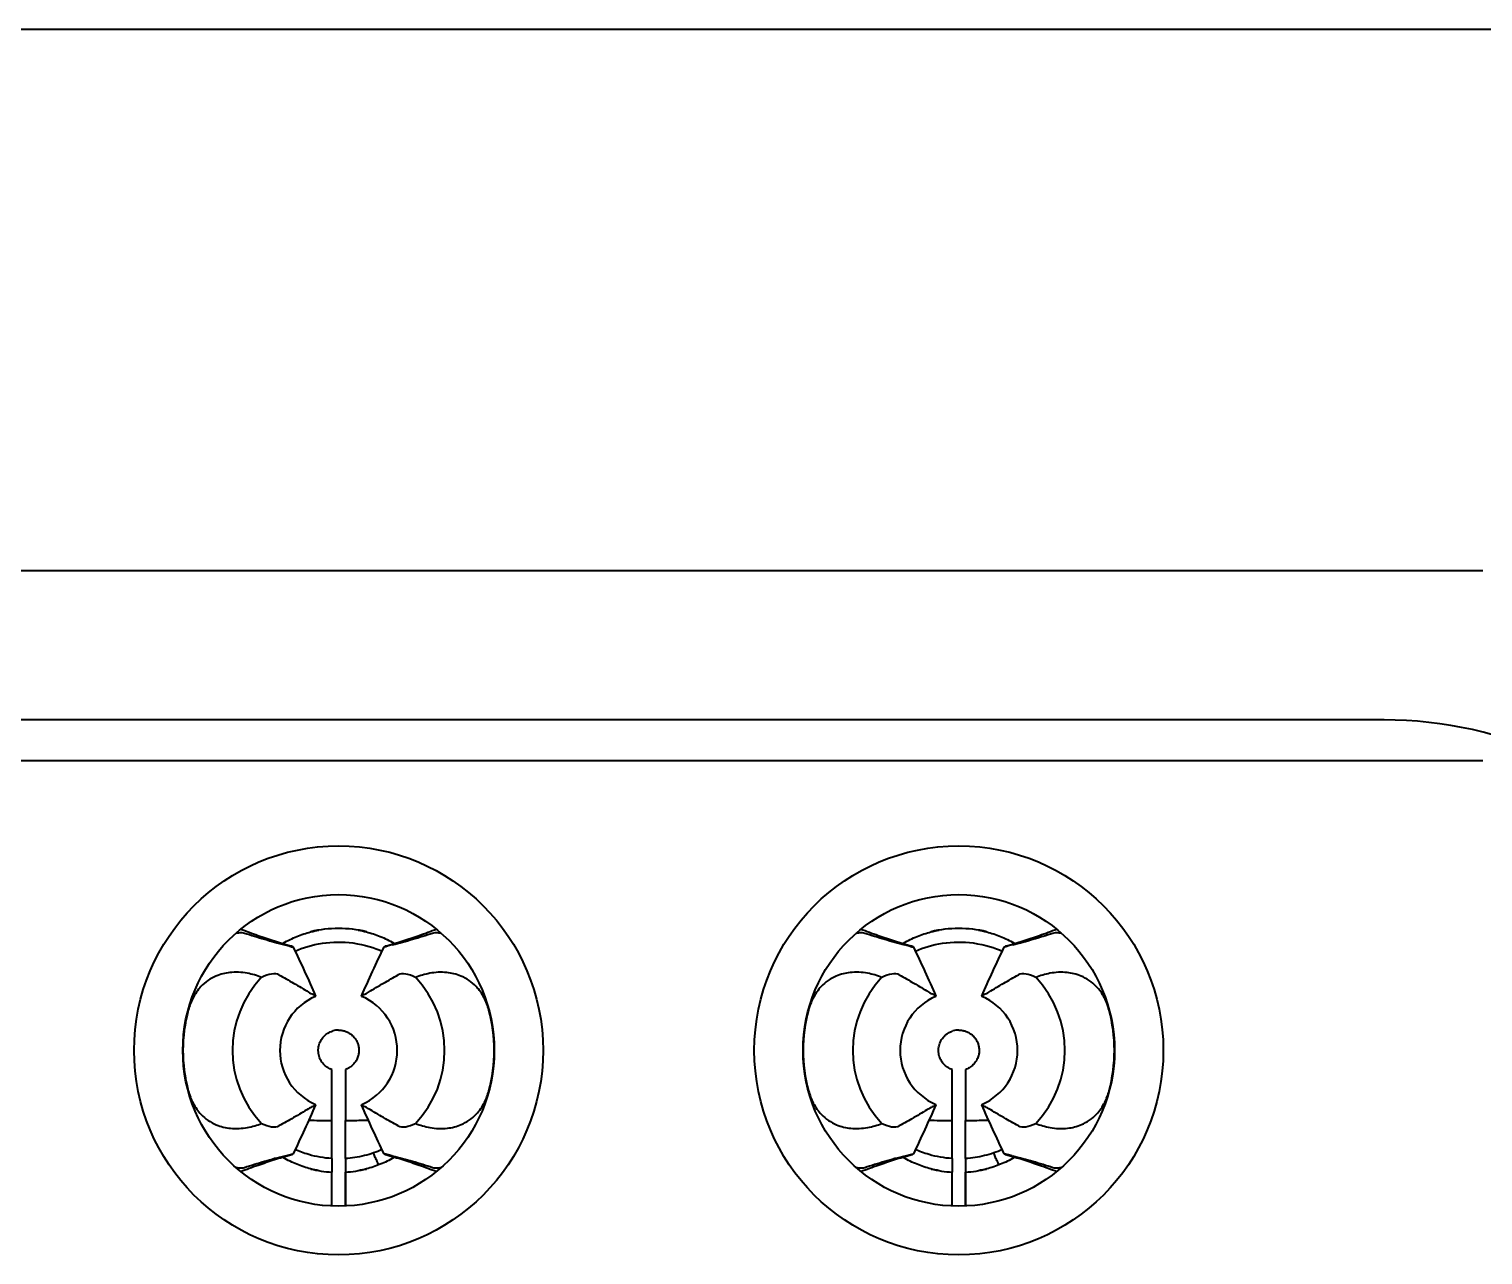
# Model space of a CAD drawing. Header units: millimetres. Extents: x 0 to 1188, y 0 to 840.
# Drawn here: x 114.56 to 119.93, y 349.53 to 354.06 of the extents above; entities that cross this region are included whole.
import ezdxf

# ---------------------------------------------------------------- set-up
doc = ezdxf.new("R2010")
doc.units = ezdxf.units.MM
doc.header["$LTSCALE"] = 2
doc.layers.add('가시적인 것(ISO)', color=3, linetype='Continuous', lineweight=40)

msp = doc.modelspace()

# ---------------------------------------------------------------- linework, layer by layer
at = {"layer": '가시적인 것(ISO)'}
for p, q in [((105.7679, 354.0556), (121.5805, 354.0556)), ((119.9292, 352.0556), (107.5992, 352.0556)), ((119.5642, 351.5056), (107.9642, 351.5056)), ((107.5992, 351.3556), (119.9292, 351.3556)), ((115.6792, 349.8863), (115.6792, 350.0262)), ((115.7292, 349.8863), (115.7292, 350.0263)), ((117.9692, 349.8863), (117.9692, 350.0262)), ((118.0192, 349.8863), (118.0192, 350.0263)), ((115.6792, 349.8863), (115.6792, 349.8363)), ((117.9692, 349.8863), (117.9692, 349.8363)), ((115.6792, 349.7111), (115.6792, 349.8363)), ((115.7292, 349.7111), (115.7292, 349.8363)), ((117.9692, 349.7111), (117.9692, 349.8363)), ((118.0192, 349.7111), (118.0192, 349.8363))]:
    msp.add_line(p, q, dxfattribs=at)
for centre, radius in [((115.7042, 350.2856), 0.755), ((117.9942, 350.2856), 0.755), ((115.7042, 350.2856), 0.575), ((117.9942, 350.2856), 0.575)]:
    msp.add_circle(centre, radius, dxfattribs=at)
for centre, radius, start, end in [((119.5642, 350.0056), 1.5, 350, 90), ((115.7042, 350.2856), 0.45, 90, 103.1782), ((115.7042, 350.2856), 0.45, 76.8218, 90), ((117.9942, 350.2856), 0.45, 90, 103.1782), ((117.9942, 350.2856), 0.45, 76.8218, 90), ((115.7042, 350.2856), 0.3916, 136.4808, 223.5197), ((115.7042, 350.2856), 0.3916, 316.4807, 43.5197), ((117.9942, 350.2856), 0.3916, 136.4808, 223.5197), ((117.9942, 350.2856), 0.3916, 316.4807, 43.5197), ((115.7042, 350.2856), 0.2168, 113.2155, 246.7835), ((115.7042, 350.2856), 0.2168, 293.2154, 66.7839), ((117.9942, 350.2856), 0.2168, 113.2155, 246.7835), ((117.9942, 350.2856), 0.2168, 293.2154, 66.7839), ((115.7042, 350.2856), 0.5744, 164.9931, 195.0072), ((115.7042, 350.2856), 0.5744, 344.993, 15.0072), ((117.9942, 350.2856), 0.5744, 164.9931, 195.0072), ((117.9942, 350.2856), 0.5744, 344.993, 15.0072), ((115.7042, 350.2856), 0.45, 256.8218, 266.8153), ((115.7042, 350.2856), 0.45, 273.1847, 283.1782), ((117.9942, 350.2856), 0.45, 256.8218, 266.8153), ((117.9942, 350.2856), 0.45, 273.1847, 283.1782)]:
    msp.add_arc(centre, radius, start, end, dxfattribs=at)
for centre, major_axis, ratio, start_param, end_param in [((115.0811, 350.3548), (-0.463, -0.2959), 0.288482, 3.394769, 3.408062), ((116.3493, 350.3384), (-0.4849, 0.3125), 0.282241, 6.024104, 6.037106), ((117.3711, 350.3548), (-0.463, -0.2959), 0.288477, 3.394763, 3.408056), ((118.6393, 350.3384), (-0.4849, 0.3125), 0.282239, 6.024106, 6.037108), ((115.0604, 350.4507), (-0.4764, -0.2156), 0.090673, 3.19962, 3.25302), ((116.3479, 350.4508), (-0.4763, 0.2155), 0.09072, 6.171688, 6.225172), ((117.3504, 350.4507), (-0.4764, -0.2156), 0.090673, 3.19962, 3.25302), ((118.6379, 350.4508), (-0.4763, 0.2155), 0.09072, 6.171688, 6.225172), ((115.7043, 350.2837), (0.0022, -0.0768), 0.987445, 3.113519, 3.4016), ((117.9943, 350.2837), (0.0022, -0.0768), 0.987445, 3.113519, 3.4016), ((115.0593, 350.2327), (-0.4848, 0.3124), 0.282264, 2.882484, 2.895486), ((115.0606, 350.1203), (-0.4763, 0.2155), 0.090718, 3.030103, 3.083581), ((116.348, 350.1204), (-0.4764, -0.2156), 0.090678, 0.058025, 0.111435), ((116.3243, 350.214), (-0.46, -0.2936), 0.289372, 0.254197, 0.267539), ((117.3492, 350.2327), (-0.4848, 0.3124), 0.282263, 2.882486, 2.895487), ((117.3506, 350.1203), (-0.4763, 0.2155), 0.090718, 3.030103, 3.083581), ((118.638, 350.1204), (-0.4764, -0.2156), 0.090678, 0.058025, 0.111435), ((118.6143, 350.214), (-0.46, -0.2936), 0.289371, 0.254196, 0.267538)]:
    msp.add_ellipse(centre, major_axis=major_axis, ratio=ratio, start_param=start_param, end_param=end_param, dxfattribs=at)
for points, knots in [([(115.5318, 350.6698), (115.5081, 350.6759), (115.4865, 350.6825), (115.4467, 350.6953), (115.4263, 350.7021), (115.385, 350.7166), (115.3633, 350.7245), (115.3423, 350.7324)], [0.000001, 0.000001, 0.000001, 0.000001, 0.0588699, 0.0588699, 0.1213777, 0.1213777, 0.1902477, 0.1902477, 0.1902477, 0.1902477]), ([(115.5002, 350.6815), (115.5165, 350.6909), (115.5332, 350.6991), (115.5501, 350.706), (115.567, 350.7129), (115.584, 350.7185), (115.6011, 350.7229), (115.6112, 350.7256), (115.6213, 350.7278), (115.6314, 350.7296)], [0, 0, 0, 0, 0.25, 0.25, 0.25, 0.5, 0.5, 0.5, 0.6474893, 0.6474893, 0.6474893, 0.6474893]), ([(115.777, 350.7296), (115.7872, 350.7278), (115.7973, 350.7256), (115.8073, 350.7229), (115.8244, 350.7185), (115.8414, 350.7129), (115.8583, 350.706), (115.8752, 350.6991), (115.8919, 350.6909), (115.9083, 350.6815)], [0.3524805, 0.3524805, 0.3524805, 0.3524805, 0.5, 0.5, 0.5, 0.75, 0.75, 0.75, 1, 1, 1, 1]), ([(116.0662, 350.7324), (116.0451, 350.7245), (116.0234, 350.7166), (115.9821, 350.7021), (115.9617, 350.6952), (115.9219, 350.6825), (115.9003, 350.6759), (115.8767, 350.6698)], [0.0651274, 0.0651274, 0.0651274, 0.0651274, 0.135923, 0.135923, 0.2001231, 0.2001231, 0.2605456, 0.2605456, 0.2605456, 0.2605456]), ([(117.8218, 350.6698), (117.7981, 350.6759), (117.7765, 350.6825), (117.7367, 350.6953), (117.7163, 350.7021), (117.675, 350.7166), (117.6533, 350.7245), (117.6323, 350.7324)], [0.000001, 0.000001, 0.000001, 0.000001, 0.0588699, 0.0588699, 0.1213777, 0.1213777, 0.1902477, 0.1902477, 0.1902477, 0.1902477]), ([(117.7902, 350.6815), (117.8065, 350.6909), (117.8232, 350.6991), (117.8401, 350.706), (117.857, 350.7129), (117.874, 350.7185), (117.8911, 350.7229), (117.9012, 350.7256), (117.9113, 350.7278), (117.9214, 350.7296)], [0, 0, 0, 0, 0.25, 0.25, 0.25, 0.5, 0.5, 0.5, 0.6474893, 0.6474893, 0.6474893, 0.6474893]), ([(118.067, 350.7296), (118.0772, 350.7278), (118.0873, 350.7256), (118.0973, 350.7229), (118.1144, 350.7185), (118.1314, 350.7129), (118.1483, 350.706), (118.1652, 350.6991), (118.1819, 350.6909), (118.1983, 350.6815)], [0.3524805, 0.3524805, 0.3524805, 0.3524805, 0.5, 0.5, 0.5, 0.75, 0.75, 0.75, 1, 1, 1, 1]), ([(118.3562, 350.7324), (118.3351, 350.7245), (118.3134, 350.7166), (118.2721, 350.7021), (118.2517, 350.6952), (118.2119, 350.6825), (118.1903, 350.6759), (118.1667, 350.6698)], [0.0651274, 0.0651274, 0.0651274, 0.0651274, 0.135923, 0.135923, 0.2001231, 0.2001231, 0.2605456, 0.2605456, 0.2605456, 0.2605456]), ([(115.3257, 350.7184), (115.3291, 350.7192), (115.3324, 350.7197), (115.344, 350.7211), (115.3512, 350.7206), (115.3569, 350.7187)], [-0.008311391, -0.008311391, -0.008311391, -0.008311391, -0.006071666, -0.006071666, -0.000001, -0.000001, -0.000001, -0.000001]), ([(115.3569, 350.7187), (115.3805, 350.7111), (115.4055, 350.7033), (115.4429, 350.6923), (115.4552, 350.6888), (115.4796, 350.6821), (115.4923, 350.6787), (115.5053, 350.6755)], [0.000001, 0.000001, 0.000001, 0.000001, 0.02510025, 0.02510025, 0.03680794, 0.03680794, 0.04760817, 0.04760817, 0.04760817, 0.04760817]), ([(115.508, 350.6748), (115.5284, 350.6691), (115.5378, 350.6658), (115.5361, 350.6677), (115.5356, 350.668), (115.5349, 350.6684)], [0.000001, 0.000001, 0.000001, 0.000001, 0.01769583, 0.01769583, 0.02027831, 0.02027831, 0.02027831, 0.02027831]), ([(115.5437, 350.652), (115.5734, 350.665), (115.6068, 350.6754), (115.6817, 350.6867), (115.7198, 350.687), (115.8016, 350.6761), (115.8378, 350.6637), (115.8647, 350.652)], [0.00074803, 0.00074803, 0.00074803, 0.00074803, 0.01038667, 0.01038667, 0.01998416, 0.01998416, 0.03136891, 0.03136891, 0.03136891, 0.03136891]), ([(115.9005, 350.6748), (115.8801, 350.6691), (115.8706, 350.6658), (115.8723, 350.6677), (115.8728, 350.668), (115.8735, 350.6684)], [-0.02032758, -0.02032758, -0.02032758, -0.02032758, -0.00261133, -0.00261133, -0.000001, -0.000001, -0.000001, -0.000001]), ([(115.9031, 350.6755), (115.916, 350.6787), (115.9287, 350.6821), (115.9531, 350.6887), (115.9654, 350.6922), (116.0028, 350.7032), (116.0279, 350.7111), (116.0515, 350.7187)], [0.000001, 0.000001, 0.000001, 0.000001, 0.01087287, 0.01087287, 0.02267328, 0.02267328, 0.04807128, 0.04807128, 0.04807128, 0.04807128]), ([(116.0515, 350.7187), (116.0572, 350.7206), (116.0645, 350.7211), (116.0761, 350.7197), (116.0793, 350.7191), (116.0827, 350.7184)], [-0.048121605, -0.048121605, -0.048121605, -0.048121605, -0.04200366, -0.04200366, -0.039794059, -0.039794059, -0.039794059, -0.039794059]), ([(117.6157, 350.7184), (117.6191, 350.7192), (117.6224, 350.7197), (117.634, 350.7211), (117.6412, 350.7206), (117.6469, 350.7187)], [-0.008311391, -0.008311391, -0.008311391, -0.008311391, -0.006071666, -0.006071666, -0.000001, -0.000001, -0.000001, -0.000001]), ([(117.6469, 350.7187), (117.6705, 350.7111), (117.6955, 350.7033), (117.7329, 350.6923), (117.7452, 350.6888), (117.7696, 350.6821), (117.7823, 350.6787), (117.7953, 350.6755)], [0.000001, 0.000001, 0.000001, 0.000001, 0.02510025, 0.02510025, 0.03680794, 0.03680794, 0.04760817, 0.04760817, 0.04760817, 0.04760817]), ([(117.798, 350.6748), (117.8184, 350.6691), (117.8278, 350.6658), (117.8261, 350.6677), (117.8256, 350.668), (117.8249, 350.6684)], [0.000001, 0.000001, 0.000001, 0.000001, 0.01769583, 0.01769583, 0.02027831, 0.02027831, 0.02027831, 0.02027831]), ([(117.8337, 350.652), (117.8634, 350.665), (117.8968, 350.6754), (117.9717, 350.6867), (118.0098, 350.687), (118.0916, 350.6761), (118.1278, 350.6637), (118.1547, 350.652)], [0.00074803, 0.00074803, 0.00074803, 0.00074803, 0.01038667, 0.01038667, 0.01998416, 0.01998416, 0.03136891, 0.03136891, 0.03136891, 0.03136891]), ([(118.1905, 350.6748), (118.1701, 350.6691), (118.1606, 350.6658), (118.1623, 350.6677), (118.1628, 350.668), (118.1635, 350.6684)], [-0.02032758, -0.02032758, -0.02032758, -0.02032758, -0.00261133, -0.00261133, -0.000001, -0.000001, -0.000001, -0.000001]), ([(118.1931, 350.6755), (118.206, 350.6787), (118.2187, 350.6821), (118.2431, 350.6887), (118.2554, 350.6922), (118.2928, 350.7032), (118.3179, 350.7111), (118.3415, 350.7187)], [0.000001, 0.000001, 0.000001, 0.000001, 0.01087287, 0.01087287, 0.02267328, 0.02267328, 0.04807128, 0.04807128, 0.04807128, 0.04807128]), ([(118.3415, 350.7187), (118.3472, 350.7206), (118.3545, 350.7211), (118.3661, 350.7197), (118.3693, 350.7191), (118.3727, 350.7184)], [-0.048121605, -0.048121605, -0.048121605, -0.048121605, -0.04200366, -0.04200366, -0.039794059, -0.039794059, -0.039794059, -0.039794059]), ([(115.4202, 350.5552), (115.4031, 350.5618), (115.3853, 350.567), (115.346, 350.574), (115.3242, 350.5752), (115.2853, 350.5709), (115.2681, 350.5667), (115.2412, 350.5553), (115.2312, 350.5498), (115.2125, 350.5368), (115.2038, 350.5293), (115.1838, 350.5081), (115.1737, 350.4934), (115.1587, 350.4637), (115.1534, 350.4492), (115.1494, 350.4343)], [0.000001, 0.000001, 0.000001, 0.000001, 0.00626223, 0.00626223, 0.01343841, 0.01343841, 0.01913464, 0.01913464, 0.02272973, 0.02272973, 0.02626393, 0.02626393, 0.03167014, 0.03167014, 0.03630667, 0.03630667, 0.03630667, 0.03630667]), ([(115.4842, 350.5643), (115.4776, 350.5679), (115.4681, 350.569), (115.4458, 350.5657), (115.4335, 350.5618), (115.4202, 350.5552)], [0.000001, 0.000001, 0.000001, 0.000001, 0.00832328, 0.00832328, 0.01574209, 0.01574209, 0.01574209, 0.01574209]), ([(115.4842, 350.5643), (115.5021, 350.5545), (115.5202, 350.5442), (115.5578, 350.5223), (115.5754, 350.5122), (115.5932, 350.5009)], [0.000001, 0.000001, 0.000001, 0.000001, 0.02267265, 0.02267265, 0.04797339, 0.04797339, 0.04797339, 0.04797339]), ([(115.8153, 350.5009), (115.833, 350.5122), (115.8507, 350.5224), (115.8882, 350.5441), (115.9062, 350.5544), (115.9243, 350.5643)], [0.000001, 0.000001, 0.000001, 0.000001, 0.02202225, 0.02202225, 0.04195247, 0.04195247, 0.04195247, 0.04195247]), ([(115.9882, 350.5552), (115.975, 350.5618), (115.9627, 350.5657), (115.9404, 350.5691), (115.9309, 350.5679), (115.9243, 350.5643)], [0.000001, 0.000001, 0.000001, 0.000001, 0.00737627, 0.00737627, 0.01570949, 0.01570949, 0.01570949, 0.01570949]), ([(116.259, 350.4343), (116.2548, 350.45), (116.2491, 350.4653), (116.2335, 350.4952), (116.2236, 350.5094), (116.2037, 350.5301), (116.1951, 350.5374), (116.1763, 350.5503), (116.1662, 350.5558), (116.1389, 350.5671), (116.1213, 350.5712), (116.0824, 350.5751), (116.0611, 350.5738), (116.0226, 350.5668), (116.005, 350.5617), (115.9882, 350.5552)], [0.000001, 0.000001, 0.000001, 0.000001, 0.00488809, 0.00488809, 0.01015041, 0.01015041, 0.01364946, 0.01364946, 0.01725329, 0.01725329, 0.02305912, 0.02305912, 0.03007931, 0.03007931, 0.03622793, 0.03622793, 0.03622793, 0.03622793]), ([(117.7102, 350.5552), (117.6931, 350.5618), (117.6753, 350.567), (117.636, 350.574), (117.6142, 350.5752), (117.5753, 350.5709), (117.5581, 350.5667), (117.5312, 350.5553), (117.5212, 350.5498), (117.5025, 350.5368), (117.4938, 350.5293), (117.4738, 350.5081), (117.4637, 350.4934), (117.4487, 350.4637), (117.4434, 350.4492), (117.4394, 350.4343)], [0.000001, 0.000001, 0.000001, 0.000001, 0.00626223, 0.00626223, 0.01343841, 0.01343841, 0.01913464, 0.01913464, 0.02272973, 0.02272973, 0.02626393, 0.02626393, 0.03167014, 0.03167014, 0.03630667, 0.03630667, 0.03630667, 0.03630667]), ([(117.7742, 350.5643), (117.7676, 350.5679), (117.7581, 350.569), (117.7358, 350.5657), (117.7235, 350.5618), (117.7102, 350.5552)], [0.000001, 0.000001, 0.000001, 0.000001, 0.00832328, 0.00832328, 0.01574209, 0.01574209, 0.01574209, 0.01574209]), ([(117.7742, 350.5643), (117.7921, 350.5545), (117.8102, 350.5442), (117.8478, 350.5223), (117.8654, 350.5122), (117.8832, 350.5009)], [0.000001, 0.000001, 0.000001, 0.000001, 0.02267265, 0.02267265, 0.04797339, 0.04797339, 0.04797339, 0.04797339]), ([(118.1053, 350.5009), (118.123, 350.5122), (118.1407, 350.5224), (118.1782, 350.5441), (118.1962, 350.5544), (118.2143, 350.5643)], [0.000001, 0.000001, 0.000001, 0.000001, 0.02202225, 0.02202225, 0.04195247, 0.04195247, 0.04195247, 0.04195247]), ([(118.2782, 350.5552), (118.265, 350.5618), (118.2527, 350.5657), (118.2304, 350.5691), (118.2209, 350.5679), (118.2143, 350.5643)], [0.000001, 0.000001, 0.000001, 0.000001, 0.00737627, 0.00737627, 0.01570949, 0.01570949, 0.01570949, 0.01570949]), ([(118.549, 350.4343), (118.5448, 350.45), (118.5391, 350.4653), (118.5235, 350.4952), (118.5136, 350.5094), (118.4937, 350.5301), (118.4851, 350.5374), (118.4663, 350.5503), (118.4562, 350.5558), (118.4289, 350.5671), (118.4113, 350.5712), (118.3724, 350.5751), (118.3511, 350.5738), (118.3126, 350.5668), (118.295, 350.5617), (118.2782, 350.5552)], [0.000001, 0.000001, 0.000001, 0.000001, 0.00488809, 0.00488809, 0.01015041, 0.01015041, 0.01364946, 0.01364946, 0.01725329, 0.01725329, 0.02305912, 0.02305912, 0.03007931, 0.03007931, 0.03622793, 0.03622793, 0.03622793, 0.03622793]), ([(115.5932, 350.5009), (115.5961, 350.499), (115.5988, 350.4973), (115.6042, 350.4944), (115.6067, 350.4932), (115.6092, 350.4922)], [-0.007255096, -0.007255096, -0.007255096, -0.007255096, -0.003632959, -0.003632959, -0.000001, -0.000001, -0.000001, -0.000001]), ([(115.6191, 350.485), (115.6199, 350.4856), (115.6195, 350.4865), (115.6179, 350.4877), (115.6162, 350.4889), (115.6133, 350.4905), (115.6092, 350.4922)], [0, 0, 0, 0, 0.5, 0.5, 0.5, 1, 1, 1, 1]), ([(115.7993, 350.4922), (115.7951, 350.4905), (115.7922, 350.4889), (115.7906, 350.4877), (115.7889, 350.4865), (115.7885, 350.4856), (115.7893, 350.485)], [0, 0, 0, 0, 0.5, 0.5, 0.5, 1, 1, 1, 1]), ([(115.7993, 350.4922), (115.8017, 350.4932), (115.8043, 350.4944), (115.8096, 350.4973), (115.8124, 350.499), (115.8153, 350.5009)], [-0.007254423, -0.007254423, -0.007254423, -0.007254423, -0.003622775, -0.003622775, -0.000001, -0.000001, -0.000001, -0.000001]), ([(117.8832, 350.5009), (117.8861, 350.499), (117.8888, 350.4973), (117.8942, 350.4944), (117.8967, 350.4932), (117.8992, 350.4922)], [-0.007255096, -0.007255096, -0.007255096, -0.007255096, -0.003632959, -0.003632959, -0.000001, -0.000001, -0.000001, -0.000001]), ([(117.9091, 350.485), (117.9099, 350.4856), (117.9095, 350.4865), (117.9079, 350.4877), (117.9062, 350.4889), (117.9033, 350.4905), (117.8992, 350.4922)], [0, 0, 0, 0, 0.5, 0.5, 0.5, 1, 1, 1, 1]), ([(118.0893, 350.4922), (118.0851, 350.4905), (118.0822, 350.4889), (118.0806, 350.4877), (118.0789, 350.4865), (118.0785, 350.4856), (118.0793, 350.485)], [0, 0, 0, 0, 0.5, 0.5, 0.5, 1, 1, 1, 1]), ([(118.0893, 350.4922), (118.0917, 350.4932), (118.0943, 350.4944), (118.0996, 350.4973), (118.1024, 350.499), (118.1053, 350.5009)], [-0.007254423, -0.007254423, -0.007254423, -0.007254423, -0.003622775, -0.003622775, -0.000001, -0.000001, -0.000001, -0.000001]), ([(115.6523, 350.2314), (115.6476, 350.2359), (115.6435, 350.2411), (115.6401, 350.2466), (115.6367, 350.2522), (115.6341, 350.2582), (115.6322, 350.2645), (115.6304, 350.2707), (115.6294, 350.2772), (115.6292, 350.2837), (115.6291, 350.2902), (115.6298, 350.2967), (115.6313, 350.303), (115.6328, 350.3093), (115.6351, 350.3154), (115.6382, 350.3212), (115.6413, 350.3269), (115.6451, 350.3322), (115.6496, 350.337), (115.6541, 350.3417), (115.6592, 350.3459), (115.6648, 350.3494), (115.6704, 350.3528), (115.6764, 350.3555), (115.6826, 350.3574)], [0, 0, 0, 0, 0.125, 0.125, 0.125, 0.25, 0.25, 0.25, 0.375, 0.375, 0.375, 0.5, 0.5, 0.5, 0.625, 0.625, 0.625, 0.75, 0.75, 0.75, 0.875, 0.875, 0.875, 0.9999979, 0.9999979, 0.9999979, 0.9999979]), ([(115.7042, 350.3606), (115.7087, 350.3606), (115.7132, 350.3602), (115.7176, 350.3594), (115.7194, 350.359), (115.7213, 350.3586), (115.7231, 350.3581), (115.7269, 350.3571), (115.7307, 350.3558), (115.7344, 350.3542), (115.7366, 350.3533), (115.7387, 350.3522), (115.7408, 350.351), (115.7438, 350.3493), (115.7467, 350.3474), (115.7495, 350.3454), (115.7518, 350.3436), (115.7541, 350.3417), (115.7562, 350.3396), (115.7583, 350.3376), (115.7603, 350.3355), (115.7621, 350.3332), (115.7643, 350.3305), (115.7663, 350.3277), (115.7681, 350.3248), (115.7694, 350.3227), (115.7706, 350.3206), (115.7716, 350.3185), (115.7734, 350.3149), (115.7748, 350.3111), (115.776, 350.3073), (115.7765, 350.3055), (115.777, 350.3037), (115.7774, 350.3019), (115.7784, 350.2975), (115.779, 350.293), (115.7792, 350.2886), (115.7792, 350.2872), (115.7792, 350.2859), (115.7792, 350.2845), (115.7791, 350.2795), (115.7786, 350.2745), (115.7775, 350.2697), (115.7773, 350.2689), (115.7771, 350.268), (115.7769, 350.2672), (115.7756, 350.2619), (115.7737, 350.2567), (115.7712, 350.2518), (115.7683, 350.2461), (115.7647, 350.2408), (115.7605, 350.236), (115.7568, 350.2318), (115.7526, 350.228), (115.748, 350.2247), (115.7474, 350.2243), (115.7468, 350.2238), (115.7462, 350.2234), (115.742, 350.2206), (115.7375, 350.2181), (115.7327, 350.2162), (115.7316, 350.2157), (115.7304, 350.2153), (115.7292, 350.2149)], [0, 0, 0, 0, 0.064029, 0.064029, 0.064029, 0.090909, 0.090909, 0.090909, 0.147575, 0.147575, 0.147575, 0.181818, 0.181818, 0.181818, 0.230906, 0.230906, 0.230906, 0.272727, 0.272727, 0.272727, 0.31446, 0.31446, 0.31446, 0.363636, 0.363636, 0.363636, 0.397788, 0.397788, 0.397788, 0.454545, 0.454545, 0.454545, 0.481311, 0.481311, 0.481311, 0.545455, 0.545455, 0.545455, 0.564756, 0.564756, 0.564756, 0.636364, 0.636364, 0.636364, 0.648191, 0.648191, 0.648191, 0.727273, 0.727273, 0.727273, 0.818182, 0.818182, 0.818182, 0.898575, 0.898575, 0.898575, 0.909091, 0.909091, 0.909091, 0.981969, 0.981969, 0.981969, 1, 1, 1, 1]), ([(117.9423, 350.2314), (117.9376, 350.2359), (117.9335, 350.2411), (117.9301, 350.2466), (117.9267, 350.2522), (117.9241, 350.2582), (117.9222, 350.2645), (117.9204, 350.2707), (117.9194, 350.2772), (117.9192, 350.2837), (117.9191, 350.2902), (117.9198, 350.2967), (117.9213, 350.303), (117.9228, 350.3093), (117.9251, 350.3154), (117.9282, 350.3212), (117.9313, 350.3269), (117.9351, 350.3322), (117.9396, 350.337), (117.9441, 350.3417), (117.9492, 350.3459), (117.9548, 350.3494), (117.9604, 350.3528), (117.9664, 350.3555), (117.9726, 350.3574)], [0, 0, 0, 0, 0.125, 0.125, 0.125, 0.25, 0.25, 0.25, 0.375, 0.375, 0.375, 0.5, 0.5, 0.5, 0.625, 0.625, 0.625, 0.75, 0.75, 0.75, 0.875, 0.875, 0.875, 0.9999979, 0.9999979, 0.9999979, 0.9999979]), ([(117.9942, 350.3606), (117.9987, 350.3606), (118.0032, 350.3602), (118.0076, 350.3594), (118.0094, 350.359), (118.0113, 350.3586), (118.0131, 350.3581), (118.0169, 350.3571), (118.0207, 350.3558), (118.0244, 350.3542), (118.0266, 350.3533), (118.0287, 350.3522), (118.0308, 350.351), (118.0338, 350.3493), (118.0367, 350.3474), (118.0395, 350.3454), (118.0418, 350.3436), (118.0441, 350.3417), (118.0462, 350.3396), (118.0483, 350.3376), (118.0503, 350.3355), (118.0521, 350.3332), (118.0543, 350.3305), (118.0563, 350.3277), (118.0581, 350.3248), (118.0594, 350.3227), (118.0606, 350.3206), (118.0616, 350.3185), (118.0634, 350.3149), (118.0648, 350.3111), (118.066, 350.3073), (118.0665, 350.3055), (118.067, 350.3037), (118.0674, 350.3019), (118.0684, 350.2975), (118.069, 350.293), (118.0692, 350.2886), (118.0692, 350.2872), (118.0692, 350.2859), (118.0692, 350.2845), (118.0691, 350.2795), (118.0686, 350.2745), (118.0675, 350.2697), (118.0673, 350.2689), (118.0671, 350.268), (118.0669, 350.2672), (118.0656, 350.2619), (118.0637, 350.2567), (118.0612, 350.2518), (118.0583, 350.2461), (118.0547, 350.2408), (118.0505, 350.236), (118.0468, 350.2318), (118.0426, 350.228), (118.038, 350.2247), (118.0374, 350.2243), (118.0368, 350.2238), (118.0362, 350.2234), (118.032, 350.2206), (118.0275, 350.2181), (118.0227, 350.2162), (118.0216, 350.2157), (118.0204, 350.2153), (118.0192, 350.2149)], [0, 0, 0, 0, 0.064029, 0.064029, 0.064029, 0.090909, 0.090909, 0.090909, 0.147575, 0.147575, 0.147575, 0.181818, 0.181818, 0.181818, 0.230906, 0.230906, 0.230906, 0.272727, 0.272727, 0.272727, 0.31446, 0.31446, 0.31446, 0.363636, 0.363636, 0.363636, 0.397788, 0.397788, 0.397788, 0.454545, 0.454545, 0.454545, 0.481311, 0.481311, 0.481311, 0.545455, 0.545455, 0.545455, 0.564756, 0.564756, 0.564756, 0.636364, 0.636364, 0.636364, 0.648191, 0.648191, 0.648191, 0.727273, 0.727273, 0.727273, 0.818182, 0.818182, 0.818182, 0.898575, 0.898575, 0.898575, 0.909091, 0.909091, 0.909091, 0.981969, 0.981969, 0.981969, 1, 1, 1, 1]), ([(115.6792, 350.2149), (115.6741, 350.2167), (115.6644, 350.2214), (115.656, 350.2279), (115.6523, 350.2314)], [0.0000005, 0.0000005, 0.0000005, 0.0000005, 0.5, 0.9999734, 0.9999734, 0.9999734, 0.9999734]), ([(115.6792, 350.1176), (115.6792, 350.1485), (115.6792, 350.173), (115.6792, 350.2061), (115.6792, 350.2149), (115.6792, 350.2149)], [-0.0283629, -0.0283629, -0.0283629, -0.0283629, -0.01405808, -0.01405808, -0.000001, -0.000001, -0.000001, -0.000001]), ([(115.7292, 350.2149), (115.7292, 350.2149), (115.7292, 350.2061), (115.7292, 350.173), (115.7292, 350.1486), (115.7292, 350.1178)], [-0.0282305, -0.0282305, -0.0282305, -0.0282305, -0.01423903, -0.01423903, -0.0000015, -0.0000015, -0.0000015, -0.0000015]), ([(117.9692, 350.2149), (117.9641, 350.2167), (117.9544, 350.2214), (117.946, 350.2279), (117.9423, 350.2314)], [0.0000005, 0.0000005, 0.0000005, 0.0000005, 0.5, 0.9999734, 0.9999734, 0.9999734, 0.9999734]), ([(117.9692, 350.1176), (117.9692, 350.1485), (117.9692, 350.173), (117.9692, 350.2061), (117.9692, 350.2149), (117.9692, 350.2149)], [-0.0283629, -0.0283629, -0.0283629, -0.0283629, -0.01405808, -0.01405808, -0.000001, -0.000001, -0.000001, -0.000001]), ([(118.0192, 350.2149), (118.0192, 350.2149), (118.0192, 350.2061), (118.0192, 350.173), (118.0192, 350.1486), (118.0192, 350.1178)], [-0.0282305, -0.0282305, -0.0282305, -0.0282305, -0.01423903, -0.01423903, -0.0000015, -0.0000015, -0.0000015, -0.0000015]), ([(115.1494, 350.1368), (115.1536, 350.121), (115.1594, 350.1056), (115.1751, 350.0757), (115.185, 350.0615), (115.2048, 350.0409), (115.2134, 350.0336), (115.2323, 350.0207), (115.2424, 350.0153), (115.2698, 350.0039), (115.2874, 349.9998), (115.3263, 349.996), (115.3475, 349.9973), (115.3859, 350.0043), (115.4034, 350.0094), (115.4202, 350.0159)], [0.000001, 0.000001, 0.000001, 0.000001, 0.00492376, 0.00492376, 0.01016888, 0.01016888, 0.01366516, 0.01366516, 0.01727295, 0.01727295, 0.02310028, 0.02310028, 0.0300965, 0.0300965, 0.03622826, 0.03622826, 0.03622826, 0.03622826]), ([(115.9882, 350.0159), (116.0053, 350.0093), (116.0232, 350.0041), (116.0624, 349.9971), (116.0842, 349.9959), (116.1232, 350.0003), (116.1403, 350.0045), (116.1672, 350.0158), (116.1772, 350.0213), (116.196, 350.0344), (116.2046, 350.0418), (116.2247, 350.063), (116.2347, 350.0777), (116.2497, 350.1074), (116.255, 350.1219), (116.259, 350.1368)], [0.000001, 0.000001, 0.000001, 0.000001, 0.00626235, 0.00626235, 0.0134386, 0.0134386, 0.01913477, 0.01913477, 0.02272976, 0.02272976, 0.0262638, 0.0262638, 0.03166957, 0.03166957, 0.03630665, 0.03630665, 0.03630665, 0.03630665]), ([(117.4394, 350.1368), (117.4436, 350.121), (117.4494, 350.1056), (117.4651, 350.0757), (117.475, 350.0615), (117.4948, 350.0409), (117.5034, 350.0336), (117.5223, 350.0207), (117.5324, 350.0153), (117.5598, 350.0039), (117.5774, 349.9998), (117.6163, 349.996), (117.6375, 349.9973), (117.6759, 350.0043), (117.6934, 350.0094), (117.7102, 350.0159)], [0.000001, 0.000001, 0.000001, 0.000001, 0.00492376, 0.00492376, 0.01016888, 0.01016888, 0.01366516, 0.01366516, 0.01727295, 0.01727295, 0.02310028, 0.02310028, 0.0300965, 0.0300965, 0.03622826, 0.03622826, 0.03622826, 0.03622826]), ([(118.2782, 350.0159), (118.2953, 350.0093), (118.3132, 350.0041), (118.3524, 349.9971), (118.3742, 349.9959), (118.4132, 350.0003), (118.4303, 350.0045), (118.4572, 350.0158), (118.4672, 350.0213), (118.486, 350.0344), (118.4946, 350.0418), (118.5147, 350.063), (118.5247, 350.0777), (118.5397, 350.1074), (118.545, 350.1219), (118.549, 350.1368)], [0.000001, 0.000001, 0.000001, 0.000001, 0.00626235, 0.00626235, 0.0134386, 0.0134386, 0.01913477, 0.01913477, 0.02272976, 0.02272976, 0.0262638, 0.0262638, 0.03166957, 0.03166957, 0.03630665, 0.03630665, 0.03630665, 0.03630665]), ([(115.6092, 350.0789), (115.6133, 350.0807), (115.6162, 350.0822), (115.6179, 350.0834), (115.6195, 350.0846), (115.6199, 350.0856), (115.6191, 350.0861)], [0, 0, 0, 0, 0.5, 0.5, 0.5, 1, 1, 1, 1]), ([(115.7893, 350.0861), (115.7885, 350.0856), (115.7889, 350.0846), (115.7905, 350.0834), (115.7922, 350.0822), (115.7951, 350.0807), (115.7992, 350.0789)], [0, 0, 0, 0, 0.5, 0.5, 0.5, 1, 1, 1, 1]), ([(117.8992, 350.0789), (117.9033, 350.0807), (117.9062, 350.0822), (117.9079, 350.0834), (117.9095, 350.0846), (117.9099, 350.0856), (117.9091, 350.0861)], [0, 0, 0, 0, 0.5, 0.5, 0.5, 1, 1, 1, 1]), ([(118.0793, 350.0861), (118.0785, 350.0856), (118.0789, 350.0846), (118.0805, 350.0834), (118.0822, 350.0822), (118.0851, 350.0807), (118.0892, 350.0789)], [0, 0, 0, 0, 0.5, 0.5, 0.5, 1, 1, 1, 1]), ([(115.5931, 350.0703), (115.5754, 350.0589), (115.5577, 350.0487), (115.5202, 350.027), (115.5022, 350.0167), (115.4842, 350.0068)], [0.000001, 0.000001, 0.000001, 0.000001, 0.02202179, 0.02202179, 0.04195434, 0.04195434, 0.04195434, 0.04195434]), ([(115.6092, 350.0789), (115.6067, 350.0779), (115.6042, 350.0767), (115.5988, 350.0738), (115.5961, 350.0721), (115.5931, 350.0703)], [-0.007253637, -0.007253637, -0.007253637, -0.007253637, -0.003622384, -0.003622384, -0.000001, -0.000001, -0.000001, -0.000001]), ([(115.5939, 350.0276), (115.6068, 350.0277), (115.6202, 350.0274), (115.6487, 350.0268), (115.6639, 350.0264), (115.6792, 350.0262)], [0.017214595, 0.017214595, 0.017214595, 0.017214595, 0.021507398, 0.021507398, 0.026103666, 0.026103666, 0.026103666, 0.026103666]), ([(115.7292, 350.0263), (115.738, 350.0265), (115.7467, 350.0266), (115.7659, 350.0271), (115.7763, 350.0274), (115.796, 350.0278), (115.8053, 350.0279), (115.8144, 350.0278)], [0.000001, 0.000001, 0.000001, 0.000001, 0.002645454, 0.002645454, 0.005867942, 0.005867942, 0.008896239, 0.008896239, 0.008896239, 0.008896239]), ([(115.8153, 350.0703), (115.8124, 350.0721), (115.8096, 350.0738), (115.8042, 350.0767), (115.8017, 350.0779), (115.7992, 350.0789)], [-0.007255314, -0.007255314, -0.007255314, -0.007255314, -0.003633065, -0.003633065, -0.000001, -0.000001, -0.000001, -0.000001]), ([(115.9243, 350.0068), (115.9063, 350.0166), (115.8883, 350.027), (115.8506, 350.0488), (115.833, 350.0589), (115.8153, 350.0703)], [0.000001, 0.000001, 0.000001, 0.000001, 0.02266577, 0.02266577, 0.04797204, 0.04797204, 0.04797204, 0.04797204]), ([(117.8831, 350.0703), (117.8654, 350.0589), (117.8477, 350.0487), (117.8102, 350.027), (117.7922, 350.0167), (117.7742, 350.0068)], [0.000001, 0.000001, 0.000001, 0.000001, 0.02202179, 0.02202179, 0.04195434, 0.04195434, 0.04195434, 0.04195434]), ([(117.8992, 350.0789), (117.8967, 350.0779), (117.8942, 350.0767), (117.8888, 350.0738), (117.8861, 350.0721), (117.8831, 350.0703)], [-0.007253637, -0.007253637, -0.007253637, -0.007253637, -0.003622384, -0.003622384, -0.000001, -0.000001, -0.000001, -0.000001]), ([(117.8839, 350.0276), (117.8968, 350.0277), (117.9102, 350.0274), (117.9387, 350.0268), (117.9539, 350.0264), (117.9692, 350.0262)], [0.017214595, 0.017214595, 0.017214595, 0.017214595, 0.021507398, 0.021507398, 0.026103666, 0.026103666, 0.026103666, 0.026103666]), ([(118.0192, 350.0263), (118.028, 350.0265), (118.0367, 350.0266), (118.0559, 350.0271), (118.0663, 350.0274), (118.086, 350.0278), (118.0953, 350.0279), (118.1044, 350.0278)], [0.000001, 0.000001, 0.000001, 0.000001, 0.002645454, 0.002645454, 0.005867942, 0.005867942, 0.008896239, 0.008896239, 0.008896239, 0.008896239]), ([(118.1053, 350.0703), (118.1024, 350.0721), (118.0996, 350.0738), (118.0942, 350.0767), (118.0917, 350.0779), (118.0892, 350.0789)], [-0.007255314, -0.007255314, -0.007255314, -0.007255314, -0.003633065, -0.003633065, -0.000001, -0.000001, -0.000001, -0.000001]), ([(118.2143, 350.0068), (118.1963, 350.0166), (118.1783, 350.027), (118.1406, 350.0488), (118.123, 350.0589), (118.1053, 350.0703)], [0.000001, 0.000001, 0.000001, 0.000001, 0.02266577, 0.02266577, 0.04797204, 0.04797204, 0.04797204, 0.04797204]), ([(115.4202, 350.0159), (115.4335, 350.0093), (115.4457, 350.0054), (115.468, 350.0021), (115.4775, 350.0032), (115.4842, 350.0068)], [0.000001, 0.000001, 0.000001, 0.000001, 0.00737626, 0.00737626, 0.01570945, 0.01570945, 0.01570945, 0.01570945]), ([(115.9243, 350.0068), (115.9309, 350.0032), (115.9404, 350.0021), (115.9627, 350.0054), (115.9749, 350.0093), (115.9882, 350.0159)], [0.000001, 0.000001, 0.000001, 0.000001, 0.00832329, 0.00832329, 0.01574211, 0.01574211, 0.01574211, 0.01574211]), ([(117.7102, 350.0159), (117.7235, 350.0093), (117.7357, 350.0054), (117.758, 350.0021), (117.7675, 350.0032), (117.7742, 350.0068)], [0.000001, 0.000001, 0.000001, 0.000001, 0.00737626, 0.00737626, 0.01570945, 0.01570945, 0.01570945, 0.01570945]), ([(118.2143, 350.0068), (118.2209, 350.0032), (118.2304, 350.0021), (118.2527, 350.0054), (118.2649, 350.0093), (118.2782, 350.0159)], [0.000001, 0.000001, 0.000001, 0.000001, 0.00832329, 0.00832329, 0.01574211, 0.01574211, 0.01574211, 0.01574211]), ([(115.3423, 349.8388), (115.3634, 349.8467), (115.3851, 349.8546), (115.4264, 349.869), (115.4468, 349.8759), (115.4866, 349.8887), (115.5082, 349.8952), (115.5317, 349.9014)], [0.065118, 0.065118, 0.065118, 0.065118, 0.1360095, 0.1360095, 0.2001654, 0.2001654, 0.2604816, 0.2604816, 0.2604816, 0.2604816]), ([(115.5053, 349.8956), (115.4924, 349.8924), (115.4797, 349.8891), (115.4554, 349.8824), (115.4431, 349.8789), (115.4057, 349.8679), (115.3805, 349.86), (115.3569, 349.8524)], [0.000001, 0.000001, 0.000001, 0.000001, 0.01087239, 0.01087239, 0.02267253, 0.02267253, 0.04807062, 0.04807062, 0.04807062, 0.04807062]), ([(115.6313, 349.8415), (115.6212, 349.8433), (115.6111, 349.8456), (115.6011, 349.8482), (115.584, 349.8526), (115.567, 349.8583), (115.5501, 349.8652), (115.5332, 349.872), (115.5165, 349.8802), (115.5002, 349.8896)], [0.2633685, 0.2633685, 0.2633685, 0.2633685, 0.43111, 0.43111, 0.43111, 0.715555, 0.715555, 0.715555, 1, 1, 1, 1]), ([(115.508, 349.8964), (115.5283, 349.902), (115.5378, 349.9053), (115.5361, 349.9035), (115.5356, 349.9031), (115.5349, 349.9027)], [-0.02032757, -0.02032757, -0.02032757, -0.02032757, -0.00261135, -0.00261135, -0.000001, -0.000001, -0.000001, -0.000001]), ([(115.6792, 349.8863), (115.6505, 349.8881), (115.622, 349.893), (115.5746, 349.9066), (115.5577, 349.913), (115.5437, 349.9192)], [0.000001, 0.000001, 0.000001, 0.000001, 0.00863494, 0.00863494, 0.01473932, 0.01473932, 0.01473932, 0.01473932]), ([(115.8336, 349.9071), (115.8223, 349.9032), (115.7995, 349.8965), (115.7646, 349.8896), (115.741, 349.8871), (115.7292, 349.8863)], [0.0000018, 0.0000018, 0.0000018, 0.0000018, 0.3333334, 0.6666667, 1, 1, 1, 1]), ([(115.7292, 349.8863), (115.7292, 349.8815), (115.7292, 349.8715), (115.7292, 349.8552), (115.7292, 349.8432), (115.7292, 349.8368), (115.7292, 349.8363)], [0, 0, 0, 0, 0.125, 0.25, 0.375, 0.3853845, 0.3853845, 0.3853845, 0.3853845]), ([(115.9083, 349.8896), (115.8919, 349.8802), (115.8752, 349.872), (115.8583, 349.8651), (115.8414, 349.8583), (115.8244, 349.8526), (115.8073, 349.8482), (115.7973, 349.8456), (115.7872, 349.8433), (115.7771, 349.8415)], [0, 0, 0, 0, 0.2844503, 0.2844503, 0.2844503, 0.5689005, 0.5689005, 0.5689005, 0.7366104, 0.7366104, 0.7366104, 0.7366104]), ([(115.8531, 349.8631), (115.8502, 349.8686), (115.8443, 349.8798), (115.8377, 349.8946), (115.8346, 349.9032), (115.8336, 349.9071)], [0.0448363, 0.0448363, 0.0448363, 0.0448363, 0.3333333, 0.6666667, 0.9998988, 0.9998988, 0.9998988, 0.9998988]), ([(115.9005, 349.8964), (115.8801, 349.902), (115.8706, 349.9053), (115.8723, 349.9035), (115.8728, 349.9031), (115.8735, 349.9027)], [0.000001, 0.000001, 0.000001, 0.000001, 0.01769584, 0.01769584, 0.02027831, 0.02027831, 0.02027831, 0.02027831]), ([(115.8767, 349.9014), (115.9003, 349.8952), (115.9219, 349.8887), (115.9617, 349.8759), (115.9822, 349.869), (116.0234, 349.8546), (116.0451, 349.8467), (116.0662, 349.8388)], [0.000001, 0.000001, 0.000001, 0.000001, 0.0588726, 0.0588726, 0.1213808, 0.1213808, 0.1902463, 0.1902463, 0.1902463, 0.1902463]), ([(116.0515, 349.8524), (116.0279, 349.86), (116.0029, 349.8678), (115.9655, 349.8788), (115.9532, 349.8824), (115.9289, 349.889), (115.9161, 349.8924), (115.9031, 349.8956)], [0.000001, 0.000001, 0.000001, 0.000001, 0.02510087, 0.02510087, 0.0368086, 0.0368086, 0.04760889, 0.04760889, 0.04760889, 0.04760889]), ([(117.6323, 349.8388), (117.6534, 349.8467), (117.6751, 349.8546), (117.7164, 349.869), (117.7368, 349.8759), (117.7766, 349.8887), (117.7982, 349.8952), (117.8217, 349.9014)], [0.065118, 0.065118, 0.065118, 0.065118, 0.1360095, 0.1360095, 0.2001654, 0.2001654, 0.2604816, 0.2604816, 0.2604816, 0.2604816]), ([(117.7953, 349.8956), (117.7824, 349.8924), (117.7697, 349.8891), (117.7454, 349.8824), (117.7331, 349.8789), (117.6957, 349.8679), (117.6705, 349.86), (117.6469, 349.8524)], [0.000001, 0.000001, 0.000001, 0.000001, 0.01087239, 0.01087239, 0.02267253, 0.02267253, 0.04807062, 0.04807062, 0.04807062, 0.04807062]), ([(117.9213, 349.8415), (117.9112, 349.8433), (117.9011, 349.8456), (117.8911, 349.8482), (117.874, 349.8526), (117.857, 349.8583), (117.8401, 349.8652), (117.8232, 349.872), (117.8065, 349.8802), (117.7902, 349.8896)], [0.2633685, 0.2633685, 0.2633685, 0.2633685, 0.43111, 0.43111, 0.43111, 0.715555, 0.715555, 0.715555, 1, 1, 1, 1]), ([(117.798, 349.8964), (117.8183, 349.902), (117.8278, 349.9053), (117.8261, 349.9035), (117.8256, 349.9031), (117.8249, 349.9027)], [-0.02032757, -0.02032757, -0.02032757, -0.02032757, -0.00261135, -0.00261135, -0.000001, -0.000001, -0.000001, -0.000001]), ([(117.9692, 349.8863), (117.9405, 349.8881), (117.912, 349.893), (117.8646, 349.9066), (117.8477, 349.913), (117.8337, 349.9192)], [0.000001, 0.000001, 0.000001, 0.000001, 0.00863494, 0.00863494, 0.01473932, 0.01473932, 0.01473932, 0.01473932]), ([(118.1236, 349.9071), (118.1123, 349.9032), (118.0895, 349.8965), (118.0546, 349.8896), (118.031, 349.8871), (118.0192, 349.8863)], [0.0000018, 0.0000018, 0.0000018, 0.0000018, 0.3333334, 0.6666667, 1, 1, 1, 1]), ([(118.0192, 349.8863), (118.0192, 349.8815), (118.0192, 349.8715), (118.0192, 349.8552), (118.0192, 349.8432), (118.0192, 349.8368), (118.0192, 349.8363)], [0, 0, 0, 0, 0.125, 0.25, 0.375, 0.3853845, 0.3853845, 0.3853845, 0.3853845]), ([(118.1983, 349.8896), (118.1819, 349.8802), (118.1652, 349.872), (118.1483, 349.8651), (118.1314, 349.8583), (118.1144, 349.8526), (118.0973, 349.8482), (118.0873, 349.8456), (118.0772, 349.8433), (118.0671, 349.8415)], [0, 0, 0, 0, 0.2844503, 0.2844503, 0.2844503, 0.5689005, 0.5689005, 0.5689005, 0.7366104, 0.7366104, 0.7366104, 0.7366104]), ([(118.1431, 349.8631), (118.1402, 349.8686), (118.1343, 349.8798), (118.1277, 349.8946), (118.1246, 349.9032), (118.1236, 349.9071)], [0.0448363, 0.0448363, 0.0448363, 0.0448363, 0.3333333, 0.6666667, 0.9998988, 0.9998988, 0.9998988, 0.9998988]), ([(118.1905, 349.8964), (118.1701, 349.902), (118.1606, 349.9053), (118.1623, 349.9035), (118.1628, 349.9031), (118.1635, 349.9027)], [0.000001, 0.000001, 0.000001, 0.000001, 0.01769584, 0.01769584, 0.02027831, 0.02027831, 0.02027831, 0.02027831]), ([(118.1667, 349.9014), (118.1903, 349.8952), (118.2119, 349.8887), (118.2517, 349.8759), (118.2722, 349.869), (118.3134, 349.8546), (118.3351, 349.8467), (118.3562, 349.8388)], [0.000001, 0.000001, 0.000001, 0.000001, 0.0588726, 0.0588726, 0.1213808, 0.1213808, 0.1902463, 0.1902463, 0.1902463, 0.1902463]), ([(118.3415, 349.8524), (118.3179, 349.86), (118.2929, 349.8678), (118.2555, 349.8788), (118.2432, 349.8824), (118.2189, 349.889), (118.2061, 349.8924), (118.1931, 349.8956)], [0.000001, 0.000001, 0.000001, 0.000001, 0.02510087, 0.02510087, 0.0368086, 0.0368086, 0.04760889, 0.04760889, 0.04760889, 0.04760889]), ([(115.3569, 349.8524), (115.3512, 349.8506), (115.344, 349.8501), (115.3323, 349.8514), (115.3291, 349.852), (115.3257, 349.8527)], [-0.04812161, -0.04812161, -0.04812161, -0.04812161, -0.042003663, -0.042003663, -0.039794059, -0.039794059, -0.039794059, -0.039794059]), ([(115.6792, 349.7111), (115.6792, 349.7309), (115.6792, 349.7728), (115.6792, 349.814), (115.6792, 349.8357)], [0.3705936, 0.3705936, 0.3705936, 0.3705936, 0.6666667, 0.9999916, 0.9999916, 0.9999916, 0.9999916]), ([(115.7292, 349.8357), (115.7292, 349.814), (115.7292, 349.7728), (115.7292, 349.7309), (115.7292, 349.7111)], [0.0000084, 0.0000084, 0.0000084, 0.0000084, 0.3333333, 0.6294063, 0.6294063, 0.6294063, 0.6294063]), ([(116.0827, 349.8527), (116.0793, 349.852), (116.076, 349.8514), (116.0644, 349.8501), (116.0572, 349.8506), (116.0515, 349.8524)], [-0.008311413, -0.008311413, -0.008311413, -0.008311413, -0.00607167, -0.00607167, -0.000001, -0.000001, -0.000001, -0.000001]), ([(117.6469, 349.8524), (117.6412, 349.8506), (117.634, 349.8501), (117.6223, 349.8514), (117.6191, 349.852), (117.6157, 349.8527)], [-0.04812161, -0.04812161, -0.04812161, -0.04812161, -0.042003663, -0.042003663, -0.039794059, -0.039794059, -0.039794059, -0.039794059]), ([(117.9692, 349.7111), (117.9692, 349.7309), (117.9692, 349.7728), (117.9692, 349.814), (117.9692, 349.8357)], [0.3705936, 0.3705936, 0.3705936, 0.3705936, 0.6666667, 0.9999916, 0.9999916, 0.9999916, 0.9999916]), ([(118.0192, 349.8357), (118.0192, 349.814), (118.0192, 349.7728), (118.0192, 349.7309), (118.0192, 349.7111)], [0.0000084, 0.0000084, 0.0000084, 0.0000084, 0.3333333, 0.6294063, 0.6294063, 0.6294063, 0.6294063]), ([(118.3727, 349.8527), (118.3693, 349.852), (118.366, 349.8514), (118.3544, 349.8501), (118.3472, 349.8506), (118.3415, 349.8524)], [-0.008311413, -0.008311413, -0.008311413, -0.008311413, -0.00607167, -0.00607167, -0.000001, -0.000001, -0.000001, -0.000001])]:
    msp.add_open_spline(points, degree=3, knots=knots, dxfattribs=at)
for points in [[(115.4967, 350.6795), (115.4979, 350.6802), (115.499, 350.6809), (115.5002, 350.6815)], [(115.9083, 350.6815), (115.9094, 350.6809), (115.9106, 350.6802), (115.9117, 350.6795)], [(117.7867, 350.6795), (117.7879, 350.6802), (117.789, 350.6809), (117.7902, 350.6815)], [(118.1983, 350.6815), (118.1994, 350.6809), (118.2006, 350.6802), (118.2017, 350.6795)], [(115.5364, 350.6672), (115.565, 350.6076), (115.5926, 350.5472), (115.6194, 350.4861)], [(115.789, 350.4861), (115.8158, 350.5472), (115.8435, 350.6077), (115.872, 350.6672)], [(117.8264, 350.6672), (117.855, 350.6076), (117.8826, 350.5472), (117.9094, 350.4861)], [(118.079, 350.4861), (118.1058, 350.5472), (118.1335, 350.6077), (118.162, 350.6672)], [(115.6191, 350.485), (115.619, 350.4849), (115.6189, 350.4848), (115.6188, 350.4848)], [(115.7893, 350.485), (115.7894, 350.4849), (115.7895, 350.4848), (115.7897, 350.4848)], [(117.9091, 350.485), (117.909, 350.4849), (117.9089, 350.4848), (117.9088, 350.4848)], [(118.0793, 350.485), (118.0794, 350.4849), (118.0795, 350.4848), (118.0797, 350.4848)], [(115.6194, 350.085), (115.5926, 350.0239), (115.565, 349.9635), (115.5364, 349.9039)], [(115.6191, 350.0861), (115.619, 350.0862), (115.6189, 350.0863), (115.6188, 350.0863)], [(115.6792, 350.0262), (115.6792, 350.0419), (115.6792, 350.0728), (115.6792, 350.1028), (115.6792, 350.1176)], [(115.7292, 350.1178), (115.7292, 350.1034), (115.7292, 350.0738), (115.7292, 350.0425), (115.7292, 350.0263)], [(115.872, 349.9039), (115.8434, 349.9635), (115.8158, 350.0239), (115.789, 350.085)], [(115.7893, 350.0861), (115.7894, 350.0862), (115.7895, 350.0863), (115.7897, 350.0863)], [(117.9094, 350.085), (117.8826, 350.0239), (117.855, 349.9635), (117.8264, 349.9039)], [(117.9091, 350.0861), (117.909, 350.0862), (117.9089, 350.0863), (117.9088, 350.0863)], [(117.9692, 350.0262), (117.9692, 350.0419), (117.9692, 350.0728), (117.9692, 350.1028), (117.9692, 350.1176)], [(118.0192, 350.1178), (118.0192, 350.1034), (118.0192, 350.0738), (118.0192, 350.0425), (118.0192, 350.0263)], [(118.162, 349.9039), (118.1334, 349.9635), (118.1058, 350.0239), (118.079, 350.085)], [(118.0793, 350.0861), (118.0794, 350.0862), (118.0795, 350.0863), (118.0797, 350.0863)], [(115.5002, 349.8896), (115.499, 349.8903), (115.4979, 349.8909), (115.4967, 349.8916)], [(115.8647, 349.9192), (115.8545, 349.9147), (115.8441, 349.9107), (115.8336, 349.9071)], [(115.9117, 349.8916), (115.9106, 349.8909), (115.9094, 349.8903), (115.9083, 349.8896)], [(117.7902, 349.8896), (117.789, 349.8903), (117.7879, 349.8909), (117.7867, 349.8916)], [(118.1547, 349.9192), (118.1445, 349.9147), (118.1341, 349.9107), (118.1236, 349.9071)], [(118.2017, 349.8916), (118.2006, 349.8909), (118.1994, 349.8903), (118.1983, 349.8896)], [(115.6792, 349.8357), (115.6792, 349.8357), (115.6792, 349.8357), (115.6792, 349.8357)], [(115.7292, 349.8357), (115.7292, 349.8357), (115.7292, 349.8357), (115.7292, 349.8357)], [(117.9692, 349.8357), (117.9692, 349.8357), (117.9692, 349.8357), (117.9692, 349.8357)], [(118.0192, 349.8357), (118.0192, 349.8357), (118.0192, 349.8357), (118.0192, 349.8357)]]:
    msp.add_open_spline(points, degree=3, dxfattribs=at)

doc.saveas('drawing.dxf')
